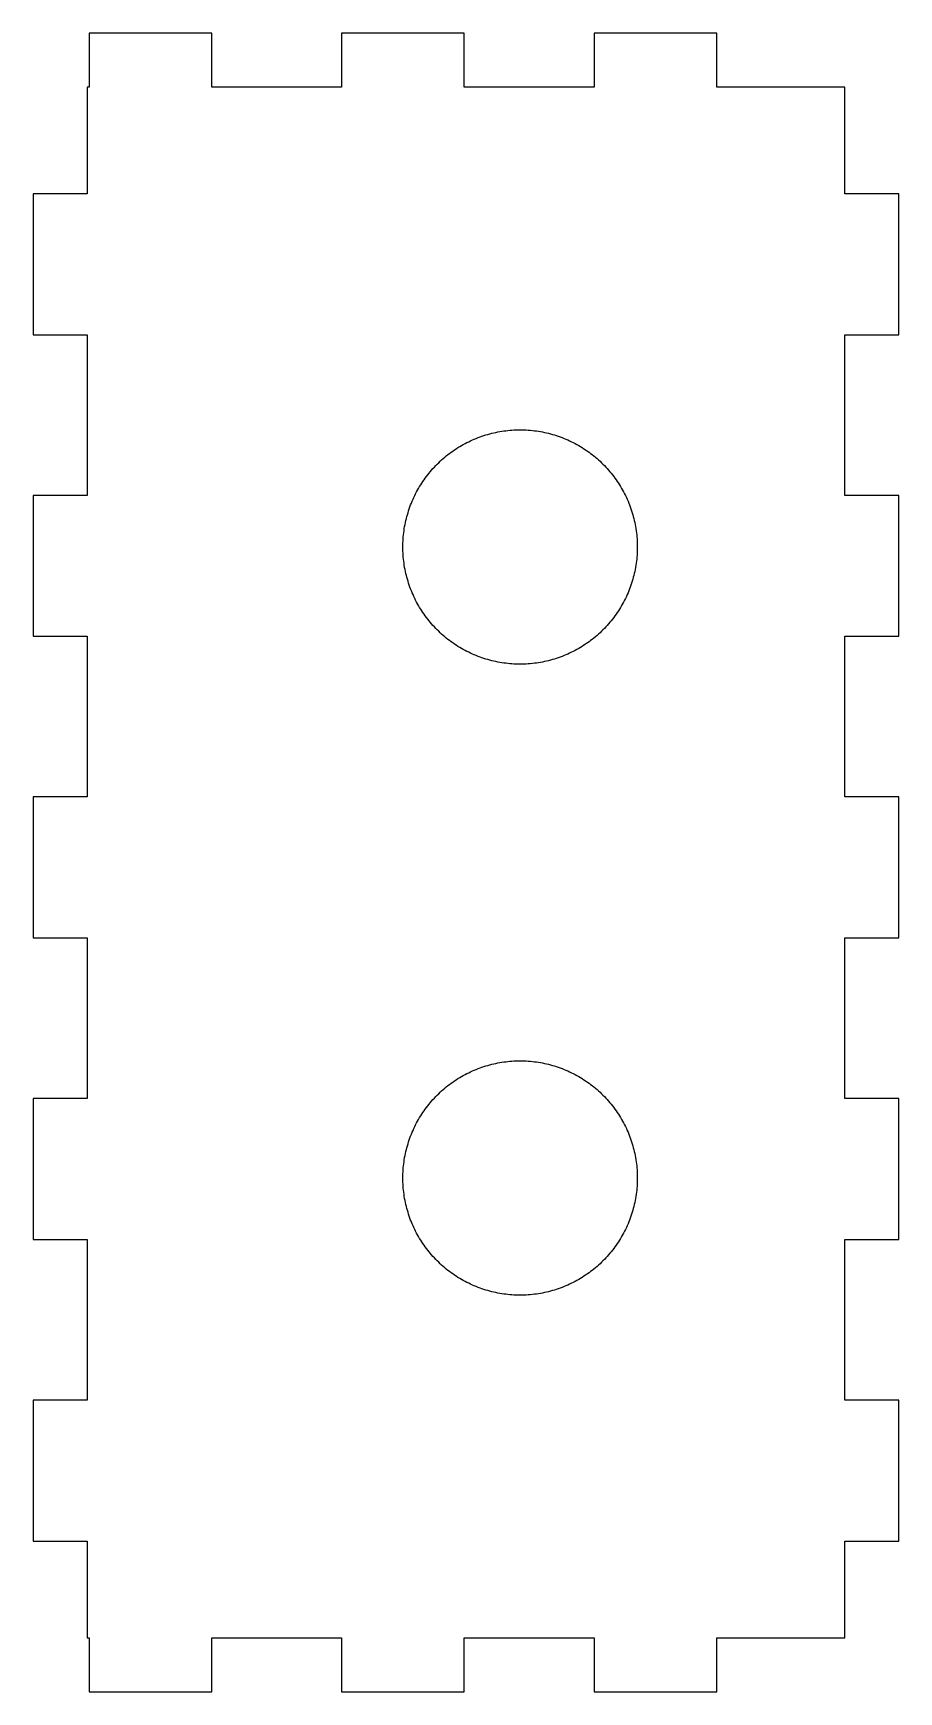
# Model space of a CAD drawing. Header units: metres. Extents: x -37 to 11, y -3.5 to 88.5.
import ezdxf

# ---------------------------------------------------------------- set-up
doc = ezdxf.new("R2010")
doc.units = ezdxf.units.M

msp = doc.modelspace()

# ---------------------------------------------------------------- linework, layer by layer
for p, q in [((-27.1, 88.5), (-33.9, 88.5)), ((-33.9, 88.5), (-33.9, 85.5)), ((-27.1, 85.5), (-27.1, 88.5)), ((-13.1, 88.5), (-19.9, 88.5)), ((-19.9, 88.5), (-19.9, 85.5)), ((-13.1, 85.5), (-13.1, 88.5)), ((0.89999, 88.5), (-5.89999, 88.5)), ((-5.89999, 88.5), (-5.89999, 85.5)), ((0.89999, 85.5), (0.89999, 88.5)), ((-33.9, 85.5), (-34, 85.5)), ((-34, 85.5), (-34, 79.5909)), ((-19.9, 85.5), (-27.1, 85.5)), ((-5.89999, 85.5), (-13.1, 85.5)), ((8, 85.5), (0.89999, 85.5)), ((8, 79.5909), (8, 85.5)), ((-34, 79.5909), (-37, 79.5909)), ((-37, 79.5909), (-37, 71.7727)), ((11, 79.5909), (8, 79.5909)), ((11, 71.7727), (11, 79.5909)), ((-37, 71.7727), (-34, 71.7727)), ((-34, 71.7727), (-34, 62.8636)), ((8, 62.8636), (8, 71.7727)), ((8, 71.7727), (11, 71.7727)), ((-11.9004, 66.216), (-11.7916, 66.2482)), ((-11.7916, 66.2482), (-11.6823, 66.2785)), ((-11.6823, 66.2785), (-11.5725, 66.3069)), ((-11.5725, 66.3069), (-11.4622, 66.3334)), ((-11.4622, 66.3334), (-11.3514, 66.358)), ((-11.3514, 66.358), (-11.2402, 66.3806)), ((-11.2402, 66.3806), (-11.1287, 66.4012)), ((-11.1287, 66.4012), (-11.0168, 66.42)), ((-11.0168, 66.42), (-10.9046, 66.4367)), ((-10.9046, 66.4367), (-10.7921, 66.4516)), ((-10.7921, 66.4516), (-10.6794, 66.4644)), ((-10.6794, 66.4644), (-10.5665, 66.4753)), ((-10.5665, 66.4753), (-10.4534, 66.4842)), ((-10.4534, 66.4842), (-10.3402, 66.4911)), ((-10.3402, 66.4911), (-10.2268, 66.496)), ((-10.2268, 66.496), (-10.1134, 66.499)), ((-10.1134, 66.499), (-10, 66.5)), ((-10, 66.5), (-9.88655, 66.499)), ((-9.88655, 66.499), (-9.77315, 66.496)), ((-9.77315, 66.496), (-9.65981, 66.4911)), ((-9.65981, 66.4911), (-9.54657, 66.4842)), ((-9.54657, 66.4842), (-9.43349, 66.4753)), ((-9.43349, 66.4753), (-9.32056, 66.4644)), ((-9.32056, 66.4644), (-9.20784, 66.4516)), ((-9.20784, 66.4516), (-9.09537, 66.4367)), ((-9.09537, 66.4367), (-8.98317, 66.42)), ((-8.98317, 66.42), (-8.87128, 66.4012)), ((-8.87128, 66.4012), (-8.75974, 66.3806)), ((-8.75974, 66.3806), (-8.64856, 66.358)), ((-8.64856, 66.358), (-8.53781, 66.3334)), ((-8.53781, 66.3334), (-8.42751, 66.3069)), ((-8.42751, 66.3069), (-8.31767, 66.2785)), ((-8.31767, 66.2785), (-8.20834, 66.2482)), ((-8.20834, 66.2482), (-8.09958, 66.216)), ((-13.8206, 65.2586), (-13.7282, 65.3245)), ((-13.7282, 65.3245), (-13.6348, 65.3887)), ((-13.6348, 65.3887), (-13.5401, 65.4514)), ((-13.5401, 65.4514), (-13.4445, 65.5123)), ((-13.4445, 65.5123), (-13.3477, 65.5716)), ((-13.3477, 65.5716), (-13.25, 65.6292)), ((-13.25, 65.6292), (-13.1513, 65.685)), ((-13.1513, 65.685), (-13.0516, 65.7392)), ((-13.0516, 65.7392), (-12.9509, 65.7915)), ((-12.9509, 65.7915), (-12.8494, 65.8422)), ((-12.8494, 65.8422), (-12.747, 65.891)), ((-12.747, 65.891), (-12.6438, 65.938)), ((-12.6438, 65.938), (-12.5397, 65.9833)), ((-12.5397, 65.9833), (-12.4349, 66.0267)), ((-12.4349, 66.0267), (-12.3294, 66.0683)), ((-12.3294, 66.0683), (-12.2231, 66.108)), ((-12.2231, 66.108), (-12.1162, 66.1459)), ((-12.1162, 66.1459), (-12.0086, 66.1819)), ((-12.0086, 66.1819), (-11.9004, 66.216)), ((-8.09958, 66.216), (-7.99138, 66.1819)), ((-7.99138, 66.1819), (-7.8838, 66.1459)), ((-7.8838, 66.1459), (-7.77686, 66.108)), ((-7.77686, 66.108), (-7.67059, 66.0683)), ((-7.67059, 66.0683), (-7.56505, 66.0267)), ((-7.56505, 66.0267), (-7.46024, 65.9833)), ((-7.46024, 65.9833), (-7.3562, 65.938)), ((-7.3562, 65.938), (-7.25298, 65.891)), ((-7.25298, 65.891), (-7.15057, 65.8422)), ((-7.15057, 65.8422), (-7.04906, 65.7915)), ((-7.04906, 65.7915), (-6.94843, 65.7392)), ((-6.94843, 65.7392), (-6.84872, 65.685)), ((-6.84872, 65.685), (-6.75, 65.6292)), ((-6.75, 65.6292), (-6.65225, 65.5716)), ((-6.65225, 65.5716), (-6.55551, 65.5123)), ((-6.55551, 65.5123), (-6.45984, 65.4514)), ((-6.45984, 65.4514), (-6.36523, 65.3887)), ((-6.36523, 65.3887), (-6.27174, 65.3245)), ((-6.27174, 65.3245), (-6.17938, 65.2586)), ((-14.8304, 64.3493), (-14.7538, 64.433)), ((-14.7538, 64.433), (-14.6757, 64.5153)), ((-14.6757, 64.5153), (-14.5962, 64.5962)), ((-14.5962, 64.5962), (-14.5153, 64.6757)), ((-14.5153, 64.6757), (-14.433, 64.7538)), ((-14.433, 64.7538), (-14.3493, 64.8304)), ((-14.3493, 64.8304), (-14.2644, 64.9056)), ((-14.2644, 64.9056), (-14.1781, 64.9793)), ((-14.1781, 64.9793), (-14.0906, 65.0514)), ((-14.0906, 65.0514), (-14.0018, 65.1221)), ((-14.0018, 65.1221), (-13.9118, 65.1911)), ((-13.9118, 65.1911), (-13.8206, 65.2586)), ((-6.17938, 65.2586), (-6.0882, 65.1911)), ((-6.0882, 65.1911), (-5.9982, 65.1221)), ((-5.9982, 65.1221), (-5.90941, 65.0514)), ((-5.90941, 65.0514), (-5.82187, 64.9793)), ((-5.82187, 64.9793), (-5.73561, 64.9056)), ((-5.73561, 64.9056), (-5.65065, 64.8304)), ((-5.65065, 64.8304), (-5.567, 64.7538)), ((-5.567, 64.7538), (-5.48471, 64.6757)), ((-5.48471, 64.6757), (-5.40379, 64.5962)), ((-5.40379, 64.5962), (-5.32428, 64.5153)), ((-5.32428, 64.5153), (-5.2462, 64.433)), ((-5.2462, 64.433), (-5.16956, 64.3493)), ((-15.5123, 63.4445), (-15.4514, 63.5401)), ((-15.4514, 63.5401), (-15.3887, 63.6348)), ((-15.3887, 63.6348), (-15.3245, 63.7282)), ((-15.3245, 63.7282), (-15.2586, 63.8206)), ((-15.2586, 63.8206), (-15.1911, 63.9118)), ((-15.1911, 63.9118), (-15.1221, 64.0018)), ((-15.1221, 64.0018), (-15.0514, 64.0906)), ((-15.0514, 64.0906), (-14.9793, 64.1781)), ((-14.9793, 64.1781), (-14.9056, 64.2644)), ((-14.9056, 64.2644), (-14.8304, 64.3493)), ((-5.16956, 64.3493), (-5.09438, 64.2644)), ((-5.09438, 64.2644), (-5.02071, 64.1781)), ((-5.02071, 64.1781), (-4.94855, 64.0906)), ((-4.94855, 64.0906), (-4.87793, 64.0018)), ((-4.87793, 64.0018), (-4.80887, 63.9118)), ((-4.80887, 63.9118), (-4.74138, 63.8206)), ((-4.74138, 63.8206), (-4.67551, 63.7282)), ((-4.67551, 63.7282), (-4.61125, 63.6348)), ((-4.61125, 63.6348), (-4.54863, 63.5401)), ((-4.54863, 63.5401), (-4.48769, 63.4445)), ((-34, 62.8636), (-37, 62.8636)), ((-37, 62.8636), (-37, 55.0455)), ((-15.9833, 62.5397), (-15.938, 62.6438)), ((-15.938, 62.6438), (-15.891, 62.747)), ((-15.891, 62.747), (-15.8421, 62.8494)), ((-15.8421, 62.8494), (-15.7915, 62.9509)), ((-15.7915, 62.9509), (-15.7392, 63.0516)), ((-15.7392, 63.0516), (-15.685, 63.1513)), ((-15.685, 63.1513), (-15.6292, 63.25)), ((-15.6292, 63.25), (-15.5716, 63.3477)), ((-15.5716, 63.3477), (-15.5123, 63.4445)), ((-4.48769, 63.4445), (-4.42841, 63.3477)), ((-4.42841, 63.3477), (-4.37083, 63.25)), ((-4.37083, 63.25), (-4.31496, 63.1513)), ((-4.31496, 63.1513), (-4.26083, 63.0516)), ((-4.26083, 63.0516), (-4.20845, 62.9509)), ((-4.20845, 62.9509), (-4.15784, 62.8494)), ((-4.15784, 62.8494), (-4.10899, 62.747)), ((-4.10899, 62.747), (-4.06195, 62.6438)), ((-4.06195, 62.6438), (-4.01671, 62.5397)), ((11, 62.8636), (8, 62.8636)), ((11, 55.0455), (11, 62.8636)), ((-16.3069, 61.5725), (-16.2785, 61.6823)), ((-16.2785, 61.6823), (-16.2482, 61.7916)), ((-16.2482, 61.7916), (-16.216, 61.9004)), ((-16.216, 61.9004), (-16.1819, 62.0086)), ((-16.1819, 62.0086), (-16.1459, 62.1162)), ((-16.1459, 62.1162), (-16.108, 62.2231)), ((-16.108, 62.2231), (-16.0683, 62.3294)), ((-16.0683, 62.3294), (-16.0267, 62.4349)), ((-16.0267, 62.4349), (-15.9833, 62.5397)), ((-4.01671, 62.5397), (-3.9733, 62.4349)), ((-3.9733, 62.4349), (-3.93172, 62.3294)), ((-3.93172, 62.3294), (-3.89198, 62.2231)), ((-3.89198, 62.2231), (-3.85413, 62.1162)), ((-3.85413, 62.1162), (-3.81813, 62.0086)), ((-3.81813, 62.0086), (-3.78401, 61.9004)), ((-3.78401, 61.9004), (-3.75179, 61.7916)), ((-3.75179, 61.7916), (-3.72148, 61.6823)), ((-3.72148, 61.6823), (-3.69307, 61.5725)), ((-16.4644, 60.6794), (-16.4515, 60.7921)), ((-16.4515, 60.7921), (-16.4367, 60.9046)), ((-16.4367, 60.9046), (-16.42, 61.0168)), ((-16.42, 61.0168), (-16.4012, 61.1287)), ((-16.4012, 61.1287), (-16.3806, 61.2402)), ((-16.3806, 61.2402), (-16.358, 61.3514)), ((-16.358, 61.3514), (-16.3334, 61.4622)), ((-16.3334, 61.4622), (-16.3069, 61.5725)), ((-3.69307, 61.5725), (-3.66658, 61.4622)), ((-3.66658, 61.4622), (-3.64203, 61.3514)), ((-3.64203, 61.3514), (-3.61942, 61.2402)), ((-3.61942, 61.2402), (-3.59874, 61.1287)), ((-3.59874, 61.1287), (-3.58002, 61.0168)), ((-3.58002, 61.0168), (-3.56325, 60.9046)), ((-3.56325, 60.9046), (-3.54845, 60.7921)), ((-3.54845, 60.7921), (-3.5356, 60.6794)), ((-16.5, 60), (-16.499, 60.1134)), ((-16.499, 59.8866), (-16.5, 60)), ((-16.499, 60.1134), (-16.496, 60.2268)), ((-16.496, 59.7731), (-16.499, 59.8866)), ((-16.496, 60.2268), (-16.4911, 60.3402)), ((-16.4911, 60.3402), (-16.4842, 60.4534)), ((-16.4842, 60.4534), (-16.4753, 60.5665)), ((-16.4753, 60.5665), (-16.4644, 60.6794)), ((-3.5356, 60.6794), (-3.52472, 60.5665)), ((-3.52472, 60.5665), (-3.51582, 60.4534)), ((-3.51582, 60.4534), (-3.5089, 60.3402)), ((-3.5089, 60.3402), (-3.50395, 60.2268)), ((-3.50395, 60.2268), (-3.50098, 60.1134)), ((-3.50098, 59.8866), (-3.50395, 59.7731)), ((-3.50098, 60.1134), (-3.5, 60)), ((-3.5, 60), (-3.50098, 59.8866)), ((-16.4911, 59.6598), (-16.496, 59.7731)), ((-16.4842, 59.5466), (-16.4911, 59.6598)), ((-16.4753, 59.4335), (-16.4842, 59.5466)), ((-16.4644, 59.3206), (-16.4753, 59.4335)), ((-16.4515, 59.2078), (-16.4644, 59.3206)), ((-16.4367, 59.0954), (-16.4515, 59.2078)), ((-16.42, 58.9832), (-16.4367, 59.0954)), ((-16.4012, 58.8713), (-16.42, 58.9832)), ((-3.58002, 58.9832), (-3.59874, 58.8713)), ((-3.56325, 59.0954), (-3.58002, 58.9832)), ((-3.54845, 59.2078), (-3.56325, 59.0954)), ((-3.5356, 59.3206), (-3.54845, 59.2078)), ((-3.52472, 59.4335), (-3.5356, 59.3206)), ((-3.51582, 59.5466), (-3.52472, 59.4335)), ((-3.5089, 59.6598), (-3.51582, 59.5466)), ((-3.50395, 59.7731), (-3.5089, 59.6598)), ((-16.3806, 58.7597), (-16.4012, 58.8713)), ((-16.358, 58.6486), (-16.3806, 58.7597)), ((-16.3334, 58.5378), (-16.358, 58.6486)), ((-16.3069, 58.4275), (-16.3334, 58.5378)), ((-16.2785, 58.3177), (-16.3069, 58.4275)), ((-16.2482, 58.2084), (-16.2785, 58.3177)), ((-16.216, 58.0996), (-16.2482, 58.2084)), ((-16.1819, 57.9914), (-16.216, 58.0996)), ((-16.1459, 57.8838), (-16.1819, 57.9914)), ((-3.81813, 57.9914), (-3.85413, 57.8838)), ((-3.78401, 58.0996), (-3.81813, 57.9914)), ((-3.75179, 58.2084), (-3.78401, 58.0996)), ((-3.72148, 58.3177), (-3.75179, 58.2084)), ((-3.69307, 58.4275), (-3.72148, 58.3177)), ((-3.66658, 58.5378), (-3.69307, 58.4275)), ((-3.64203, 58.6486), (-3.66658, 58.5378)), ((-3.61942, 58.7597), (-3.64203, 58.6486)), ((-3.59874, 58.8713), (-3.61942, 58.7597)), ((-16.108, 57.7769), (-16.1459, 57.8838)), ((-16.0683, 57.6706), (-16.108, 57.7769)), ((-16.0267, 57.565), (-16.0683, 57.6706)), ((-15.9833, 57.4602), (-16.0267, 57.565)), ((-15.938, 57.3562), (-15.9833, 57.4602)), ((-15.891, 57.253), (-15.938, 57.3562)), ((-15.8421, 57.1506), (-15.891, 57.253)), ((-15.7915, 57.0491), (-15.8421, 57.1506)), ((-15.7392, 56.9484), (-15.7915, 57.0491)), ((-4.20845, 57.0491), (-4.26083, 56.9484)), ((-4.15784, 57.1506), (-4.20845, 57.0491)), ((-4.10899, 57.253), (-4.15784, 57.1506)), ((-4.06195, 57.3562), (-4.10899, 57.253)), ((-4.01671, 57.4602), (-4.06195, 57.3562)), ((-3.9733, 57.565), (-4.01671, 57.4602)), ((-3.93172, 57.6706), (-3.9733, 57.565)), ((-3.89198, 57.7769), (-3.93172, 57.6706)), ((-3.85413, 57.8838), (-3.89198, 57.7769)), ((-15.685, 56.8487), (-15.7392, 56.9484)), ((-15.6292, 56.75), (-15.685, 56.8487)), ((-15.5716, 56.6523), (-15.6292, 56.75)), ((-15.5123, 56.5555), (-15.5716, 56.6523)), ((-15.4514, 56.4598), (-15.5123, 56.5555)), ((-15.3887, 56.3652), (-15.4514, 56.4598)), ((-15.3245, 56.2717), (-15.3887, 56.3652)), ((-15.2586, 56.1794), (-15.3245, 56.2717)), ((-15.1911, 56.0882), (-15.2586, 56.1794)), ((-4.74138, 56.1794), (-4.80887, 56.0882)), ((-4.67551, 56.2717), (-4.74138, 56.1794)), ((-4.61125, 56.3652), (-4.67551, 56.2717)), ((-4.54863, 56.4598), (-4.61125, 56.3652)), ((-4.48769, 56.5555), (-4.54863, 56.4598)), ((-4.42841, 56.6523), (-4.48769, 56.5555)), ((-4.37083, 56.75), (-4.42841, 56.6523)), ((-4.31496, 56.8487), (-4.37083, 56.75)), ((-4.26083, 56.9484), (-4.31496, 56.8487)), ((-15.1221, 55.9982), (-15.1911, 56.0882)), ((-15.0514, 55.9094), (-15.1221, 55.9982)), ((-14.9793, 55.8219), (-15.0514, 55.9094)), ((-14.9056, 55.7356), (-14.9793, 55.8219)), ((-14.8304, 55.6507), (-14.9056, 55.7356)), ((-14.7538, 55.567), (-14.8304, 55.6507)), ((-14.6757, 55.4847), (-14.7538, 55.567)), ((-14.5962, 55.4038), (-14.6757, 55.4847)), ((-14.5153, 55.3243), (-14.5962, 55.4038)), ((-14.433, 55.2462), (-14.5153, 55.3243)), ((-14.3493, 55.1696), (-14.433, 55.2462)), ((-5.567, 55.2462), (-5.65065, 55.1696)), ((-5.48471, 55.3243), (-5.567, 55.2462)), ((-5.40379, 55.4038), (-5.48471, 55.3243)), ((-5.32428, 55.4847), (-5.40379, 55.4038)), ((-5.2462, 55.567), (-5.32428, 55.4847)), ((-5.16956, 55.6507), (-5.2462, 55.567)), ((-5.09438, 55.7356), (-5.16956, 55.6507)), ((-5.02071, 55.8219), (-5.09438, 55.7356)), ((-4.94855, 55.9094), (-5.02071, 55.8219)), ((-4.87793, 55.9982), (-4.94855, 55.9094)), ((-4.80887, 56.0882), (-4.87793, 55.9982)), ((-37, 55.0455), (-34, 55.0455)), ((-34, 55.0455), (-34, 46.1364)), ((-14.2644, 55.0944), (-14.3493, 55.1696)), ((-14.1781, 55.0207), (-14.2644, 55.0944)), ((-14.0906, 54.9485), (-14.1781, 55.0207)), ((-14.0018, 54.8779), (-14.0906, 54.9485)), ((-13.9118, 54.8089), (-14.0018, 54.8779)), ((-13.8206, 54.7414), (-13.9118, 54.8089)), ((-13.7282, 54.6755), (-13.8206, 54.7414)), ((-13.6348, 54.6113), (-13.7282, 54.6755)), ((-13.5401, 54.5486), (-13.6348, 54.6113)), ((-13.4445, 54.4877), (-13.5401, 54.5486)), ((-13.3477, 54.4284), (-13.4445, 54.4877)), ((-13.25, 54.3708), (-13.3477, 54.4284)), ((-13.1513, 54.315), (-13.25, 54.3708)), ((-13.0516, 54.2608), (-13.1513, 54.315)), ((-6.84872, 54.315), (-6.94843, 54.2608)), ((-6.75, 54.3708), (-6.84872, 54.315)), ((-6.65225, 54.4284), (-6.75, 54.3708)), ((-6.55551, 54.4877), (-6.65225, 54.4284)), ((-6.45984, 54.5486), (-6.55551, 54.4877)), ((-6.36523, 54.6113), (-6.45984, 54.5486)), ((-6.27174, 54.6755), (-6.36523, 54.6113)), ((-6.17938, 54.7414), (-6.27174, 54.6755)), ((-6.0882, 54.8089), (-6.17938, 54.7414)), ((-5.9982, 54.8779), (-6.0882, 54.8089)), ((-5.90941, 54.9485), (-5.9982, 54.8779)), ((-5.82187, 55.0207), (-5.90941, 54.9485)), ((-5.73561, 55.0944), (-5.82187, 55.0207)), ((-5.65065, 55.1696), (-5.73561, 55.0944)), ((8, 46.1364), (8, 55.0455)), ((8, 55.0455), (11, 55.0455)), ((-12.9509, 54.2085), (-13.0516, 54.2608)), ((-12.8494, 54.1578), (-12.9509, 54.2085)), ((-12.747, 54.109), (-12.8494, 54.1578)), ((-12.6438, 54.062), (-12.747, 54.109)), ((-12.5397, 54.0167), (-12.6438, 54.062)), ((-12.4349, 53.9733), (-12.5397, 54.0167)), ((-12.3294, 53.9317), (-12.4349, 53.9733)), ((-12.2231, 53.892), (-12.3294, 53.9317)), ((-12.1162, 53.8541), (-12.2231, 53.892)), ((-12.0086, 53.8181), (-12.1162, 53.8541)), ((-11.9004, 53.784), (-12.0086, 53.8181)), ((-11.7916, 53.7518), (-11.9004, 53.784)), ((-11.6823, 53.7215), (-11.7916, 53.7518)), ((-11.5725, 53.6931), (-11.6823, 53.7215)), ((-11.4622, 53.6666), (-11.5725, 53.6931)), ((-11.3514, 53.642), (-11.4622, 53.6666)), ((-11.2402, 53.6194), (-11.3514, 53.642)), ((-11.1287, 53.5987), (-11.2402, 53.6194)), ((-11.0168, 53.58), (-11.1287, 53.5987)), ((-10.9046, 53.5632), (-11.0168, 53.58)), ((-10.7921, 53.5484), (-10.9046, 53.5632)), ((-10.6794, 53.5356), (-10.7921, 53.5484)), ((-10.5665, 53.5247), (-10.6794, 53.5356)), ((-10.4534, 53.5158), (-10.5665, 53.5247)), ((-10.3402, 53.5089), (-10.4534, 53.5158)), ((-10.2268, 53.504), (-10.3402, 53.5089)), ((-10.1134, 53.501), (-10.2268, 53.504)), ((-10, 53.5), (-10.1134, 53.501)), ((-9.88655, 53.501), (-10, 53.5)), ((-9.77315, 53.504), (-9.88655, 53.501)), ((-9.65981, 53.5089), (-9.77315, 53.504)), ((-9.54657, 53.5158), (-9.65981, 53.5089)), ((-9.43349, 53.5247), (-9.54657, 53.5158)), ((-9.32056, 53.5356), (-9.43349, 53.5247)), ((-9.20784, 53.5484), (-9.32056, 53.5356)), ((-9.09537, 53.5632), (-9.20784, 53.5484)), ((-8.98317, 53.58), (-9.09537, 53.5632)), ((-8.87128, 53.5987), (-8.98317, 53.58)), ((-8.75974, 53.6194), (-8.87128, 53.5987)), ((-8.64856, 53.642), (-8.75974, 53.6194)), ((-8.53781, 53.6666), (-8.64856, 53.642)), ((-8.42751, 53.6931), (-8.53781, 53.6666)), ((-8.31767, 53.7215), (-8.42751, 53.6931)), ((-8.20834, 53.7518), (-8.31767, 53.7215)), ((-8.09958, 53.784), (-8.20834, 53.7518)), ((-7.99138, 53.8181), (-8.09958, 53.784)), ((-7.8838, 53.8541), (-7.99138, 53.8181)), ((-7.77686, 53.892), (-7.8838, 53.8541)), ((-7.67059, 53.9317), (-7.77686, 53.892)), ((-7.56505, 53.9733), (-7.67059, 53.9317)), ((-7.46024, 54.0167), (-7.56505, 53.9733)), ((-7.3562, 54.062), (-7.46024, 54.0167)), ((-7.25298, 54.109), (-7.3562, 54.062)), ((-7.15057, 54.1578), (-7.25298, 54.109)), ((-7.04906, 54.2085), (-7.15057, 54.1578)), ((-6.94843, 54.2608), (-7.04906, 54.2085)), ((-34, 46.1364), (-37, 46.1364)), ((-37, 46.1364), (-37, 38.3182)), ((11, 46.1364), (8, 46.1364)), ((11, 38.3182), (11, 46.1364)), ((-37, 38.3182), (-34, 38.3182)), ((-34, 38.3182), (-34, 29.4091)), ((8, 29.4091), (8, 38.3182)), ((8, 38.3182), (11, 38.3182)), ((-11.6823, 31.2785), (-11.5725, 31.3069)), ((-11.5725, 31.3069), (-11.4622, 31.3334)), ((-11.4622, 31.3334), (-11.3514, 31.358)), ((-11.3514, 31.358), (-11.2402, 31.3806)), ((-11.2402, 31.3806), (-11.1287, 31.4012)), ((-11.1287, 31.4012), (-11.0168, 31.42)), ((-11.0168, 31.42), (-10.9046, 31.4367)), ((-10.9046, 31.4367), (-10.7921, 31.4515)), ((-10.7921, 31.4515), (-10.6794, 31.4644)), ((-10.6794, 31.4644), (-10.5665, 31.4753)), ((-10.5665, 31.4753), (-10.4534, 31.4842)), ((-10.4534, 31.4842), (-10.3402, 31.4911)), ((-10.3402, 31.4911), (-10.2268, 31.496)), ((-10.2268, 31.496), (-10.1134, 31.499)), ((-10.1134, 31.499), (-10, 31.5)), ((-10, 31.5), (-9.88655, 31.499)), ((-9.88655, 31.499), (-9.77315, 31.496)), ((-9.77315, 31.496), (-9.65981, 31.4911)), ((-9.65981, 31.4911), (-9.54657, 31.4842)), ((-9.54657, 31.4842), (-9.43349, 31.4753)), ((-9.43349, 31.4753), (-9.32056, 31.4644)), ((-9.32056, 31.4644), (-9.20784, 31.4515)), ((-9.20784, 31.4515), (-9.09537, 31.4367)), ((-9.09537, 31.4367), (-8.98317, 31.42)), ((-8.98317, 31.42), (-8.87128, 31.4012)), ((-8.87128, 31.4012), (-8.75974, 31.3806)), ((-8.75974, 31.3806), (-8.64856, 31.358)), ((-8.64856, 31.358), (-8.53781, 31.3334)), ((-8.53781, 31.3334), (-8.42751, 31.3069)), ((-8.42751, 31.3069), (-8.31767, 31.2785)), ((-13.7282, 30.3245), (-13.6348, 30.3887)), ((-13.6348, 30.3887), (-13.5401, 30.4514)), ((-13.5401, 30.4514), (-13.4445, 30.5123)), ((-13.4445, 30.5123), (-13.3477, 30.5716)), ((-13.3477, 30.5716), (-13.25, 30.6292)), ((-13.25, 30.6292), (-13.1513, 30.685)), ((-13.1513, 30.685), (-13.0516, 30.7392)), ((-13.0516, 30.7392), (-12.9509, 30.7915)), ((-12.9509, 30.7915), (-12.8494, 30.8421)), ((-12.8494, 30.8421), (-12.747, 30.891)), ((-12.747, 30.891), (-12.6438, 30.938)), ((-12.6438, 30.938), (-12.5397, 30.9833)), ((-12.5397, 30.9833), (-12.4349, 31.0267)), ((-12.4349, 31.0267), (-12.3294, 31.0683)), ((-12.3294, 31.0683), (-12.2231, 31.108)), ((-12.2231, 31.108), (-12.1162, 31.1459)), ((-12.1162, 31.1459), (-12.0086, 31.1819)), ((-12.0086, 31.1819), (-11.9004, 31.216)), ((-11.9004, 31.216), (-11.7916, 31.2482)), ((-11.7916, 31.2482), (-11.6823, 31.2785)), ((-8.31767, 31.2785), (-8.20834, 31.2482)), ((-8.20834, 31.2482), (-8.09958, 31.216)), ((-8.09958, 31.216), (-7.99138, 31.1819)), ((-7.99138, 31.1819), (-7.8838, 31.1459)), ((-7.8838, 31.1459), (-7.77686, 31.108)), ((-7.77686, 31.108), (-7.67059, 31.0683)), ((-7.67059, 31.0683), (-7.56505, 31.0267)), ((-7.56505, 31.0267), (-7.46024, 30.9833)), ((-7.46024, 30.9833), (-7.3562, 30.938)), ((-7.3562, 30.938), (-7.25298, 30.891)), ((-7.25298, 30.891), (-7.15057, 30.8421)), ((-7.15057, 30.8421), (-7.04906, 30.7915)), ((-7.04906, 30.7915), (-6.94843, 30.7392)), ((-6.94843, 30.7392), (-6.84872, 30.685)), ((-6.84872, 30.685), (-6.75, 30.6292)), ((-6.75, 30.6292), (-6.65225, 30.5716)), ((-6.65225, 30.5716), (-6.55551, 30.5123)), ((-6.55551, 30.5123), (-6.45984, 30.4514)), ((-6.45984, 30.4514), (-6.36523, 30.3887)), ((-6.36523, 30.3887), (-6.27174, 30.3245)), ((-14.7538, 29.433), (-14.6757, 29.5153)), ((-14.6757, 29.5153), (-14.5962, 29.5962)), ((-14.5962, 29.5962), (-14.5153, 29.6757)), ((-14.5153, 29.6757), (-14.433, 29.7538)), ((-14.433, 29.7538), (-14.3493, 29.8304)), ((-14.3493, 29.8304), (-14.2644, 29.9056)), ((-14.2644, 29.9056), (-14.1781, 29.9793)), ((-14.1781, 29.9793), (-14.0906, 30.0514)), ((-14.0906, 30.0514), (-14.0018, 30.1221)), ((-14.0018, 30.1221), (-13.9118, 30.1911)), ((-13.9118, 30.1911), (-13.8206, 30.2586)), ((-13.8206, 30.2586), (-13.7282, 30.3245)), ((-6.27174, 30.3245), (-6.17938, 30.2586)), ((-6.17938, 30.2586), (-6.0882, 30.1911)), ((-6.0882, 30.1911), (-5.9982, 30.1221)), ((-5.9982, 30.1221), (-5.90941, 30.0514)), ((-5.90941, 30.0514), (-5.82187, 29.9793)), ((-5.82187, 29.9793), (-5.73561, 29.9056)), ((-5.73561, 29.9056), (-5.65065, 29.8304)), ((-5.65065, 29.8304), (-5.567, 29.7538)), ((-5.567, 29.7538), (-5.48471, 29.6757)), ((-5.48471, 29.6757), (-5.40379, 29.5962)), ((-5.40379, 29.5962), (-5.32428, 29.5153)), ((-5.32428, 29.5153), (-5.2462, 29.433)), ((-34, 29.4091), (-37, 29.4091)), ((-37, 29.4091), (-37, 21.5909)), ((-15.5123, 28.4445), (-15.4514, 28.5401)), ((-15.4514, 28.5401), (-15.3887, 28.6348)), ((-15.3887, 28.6348), (-15.3245, 28.7282)), ((-15.3245, 28.7282), (-15.2586, 28.8206)), ((-15.2586, 28.8206), (-15.1911, 28.9118)), ((-15.1911, 28.9118), (-15.1221, 29.0018)), ((-15.1221, 29.0018), (-15.0514, 29.0906)), ((-15.0514, 29.0906), (-14.9793, 29.1781)), ((-14.9793, 29.1781), (-14.9056, 29.2644)), ((-14.9056, 29.2644), (-14.8304, 29.3493)), ((-14.8304, 29.3493), (-14.7538, 29.433)), ((-5.2462, 29.433), (-5.16956, 29.3493)), ((-5.16956, 29.3493), (-5.09438, 29.2644)), ((-5.09438, 29.2644), (-5.02071, 29.1781)), ((-5.02071, 29.1781), (-4.94855, 29.0906)), ((-4.94855, 29.0906), (-4.87793, 29.0018)), ((-4.87793, 29.0018), (-4.80887, 28.9118)), ((-4.80887, 28.9118), (-4.74138, 28.8206)), ((-4.74138, 28.8206), (-4.67551, 28.7282)), ((-4.67551, 28.7282), (-4.61125, 28.6348)), ((-4.61125, 28.6348), (-4.54863, 28.5401)), ((-4.54863, 28.5401), (-4.48769, 28.4445)), ((11, 29.4091), (8, 29.4091)), ((11, 21.5909), (11, 29.4091)), ((-15.9833, 27.5397), (-15.938, 27.6438)), ((-15.938, 27.6438), (-15.891, 27.747)), ((-15.891, 27.747), (-15.8421, 27.8494)), ((-15.8421, 27.8494), (-15.7915, 27.9509)), ((-15.7915, 27.9509), (-15.7392, 28.0516)), ((-15.7392, 28.0516), (-15.685, 28.1513)), ((-15.685, 28.1513), (-15.6292, 28.25)), ((-15.6292, 28.25), (-15.5716, 28.3477)), ((-15.5716, 28.3477), (-15.5123, 28.4445)), ((-4.48769, 28.4445), (-4.42841, 28.3477)), ((-4.42841, 28.3477), (-4.37083, 28.25)), ((-4.37083, 28.25), (-4.31496, 28.1513)), ((-4.31496, 28.1513), (-4.26083, 28.0516)), ((-4.26083, 28.0516), (-4.20845, 27.9509)), ((-4.20845, 27.9509), (-4.15784, 27.8494)), ((-4.15784, 27.8494), (-4.10899, 27.747)), ((-4.10899, 27.747), (-4.06195, 27.6438)), ((-4.06195, 27.6438), (-4.01671, 27.5397)), ((-16.3069, 26.5725), (-16.2785, 26.6823)), ((-16.2785, 26.6823), (-16.2482, 26.7916)), ((-16.2482, 26.7916), (-16.216, 26.9004)), ((-16.216, 26.9004), (-16.1819, 27.0086)), ((-16.1819, 27.0086), (-16.1459, 27.1162)), ((-16.1459, 27.1162), (-16.108, 27.2231)), ((-16.108, 27.2231), (-16.0683, 27.3294)), ((-16.0683, 27.3294), (-16.0267, 27.4349)), ((-16.0267, 27.4349), (-15.9833, 27.5397)), ((-4.01671, 27.5397), (-3.9733, 27.4349)), ((-3.9733, 27.4349), (-3.93172, 27.3294)), ((-3.93172, 27.3294), (-3.89198, 27.2231)), ((-3.89198, 27.2231), (-3.85413, 27.1162)), ((-3.85413, 27.1162), (-3.81813, 27.0086)), ((-3.81813, 27.0086), (-3.78401, 26.9004)), ((-3.78401, 26.9004), (-3.75179, 26.7916)), ((-3.75179, 26.7916), (-3.72148, 26.6823)), ((-3.72148, 26.6823), (-3.69307, 26.5725)), ((-16.4644, 25.6794), (-16.4515, 25.7921)), ((-16.4515, 25.7921), (-16.4367, 25.9046)), ((-16.4367, 25.9046), (-16.42, 26.0168)), ((-16.42, 26.0168), (-16.4012, 26.1287)), ((-16.4012, 26.1287), (-16.3806, 26.2402)), ((-16.3806, 26.2402), (-16.358, 26.3514)), ((-16.358, 26.3514), (-16.3334, 26.4622)), ((-16.3334, 26.4622), (-16.3069, 26.5725)), ((-3.69307, 26.5725), (-3.66658, 26.4622)), ((-3.66658, 26.4622), (-3.64203, 26.3514)), ((-3.64203, 26.3514), (-3.61942, 26.2402)), ((-3.61942, 26.2402), (-3.59874, 26.1287)), ((-3.59874, 26.1287), (-3.58002, 26.0168)), ((-3.58002, 26.0168), (-3.56325, 25.9046)), ((-3.56325, 25.9046), (-3.54845, 25.7921)), ((-3.54845, 25.7921), (-3.5356, 25.6794)), ((-16.5, 25), (-16.499, 25.1134)), ((-16.499, 24.8866), (-16.5, 25)), ((-16.499, 25.1134), (-16.496, 25.2268)), ((-16.496, 24.7731), (-16.499, 24.8866)), ((-16.496, 25.2268), (-16.4911, 25.3402)), ((-16.4911, 25.3402), (-16.4842, 25.4534)), ((-16.4842, 25.4534), (-16.4753, 25.5665)), ((-16.4753, 25.5665), (-16.4644, 25.6794)), ((-3.5356, 25.6794), (-3.52472, 25.5665)), ((-3.52472, 25.5665), (-3.51582, 25.4534)), ((-3.51582, 25.4534), (-3.5089, 25.3402)), ((-3.5089, 25.3402), (-3.50395, 25.2268)), ((-3.50395, 25.2268), (-3.50098, 25.1134)), ((-3.50098, 24.8866), (-3.50395, 24.7731)), ((-3.50098, 25.1134), (-3.5, 25)), ((-3.5, 25), (-3.50098, 24.8866)), ((-16.4911, 24.6598), (-16.496, 24.7731)), ((-16.4842, 24.5466), (-16.4911, 24.6598)), ((-16.4753, 24.4335), (-16.4842, 24.5466)), ((-16.4644, 24.3206), (-16.4753, 24.4335)), ((-16.4515, 24.2078), (-16.4644, 24.3206)), ((-16.4367, 24.0954), (-16.4515, 24.2078)), ((-16.42, 23.9832), (-16.4367, 24.0954)), ((-16.4012, 23.8713), (-16.42, 23.9832)), ((-3.58002, 23.9832), (-3.59874, 23.8713)), ((-3.56325, 24.0954), (-3.58002, 23.9832)), ((-3.54845, 24.2078), (-3.56325, 24.0954)), ((-3.5356, 24.3206), (-3.54845, 24.2078)), ((-3.52472, 24.4335), (-3.5356, 24.3206)), ((-3.51582, 24.5466), (-3.52472, 24.4335)), ((-3.5089, 24.6598), (-3.51582, 24.5466)), ((-3.50395, 24.7731), (-3.5089, 24.6598)), ((-16.3806, 23.7597), (-16.4012, 23.8713)), ((-16.358, 23.6486), (-16.3806, 23.7597)), ((-16.3334, 23.5378), (-16.358, 23.6486)), ((-16.3069, 23.4275), (-16.3334, 23.5378)), ((-16.2785, 23.3177), (-16.3069, 23.4275)), ((-16.2482, 23.2084), (-16.2785, 23.3177)), ((-16.216, 23.0996), (-16.2482, 23.2084)), ((-16.1819, 22.9914), (-16.216, 23.0996)), ((-3.78401, 23.0996), (-3.81813, 22.9914)), ((-3.75179, 23.2084), (-3.78401, 23.0996)), ((-3.72148, 23.3177), (-3.75179, 23.2084)), ((-3.69307, 23.4275), (-3.72148, 23.3177)), ((-3.66658, 23.5378), (-3.69307, 23.4275)), ((-3.64203, 23.6486), (-3.66658, 23.5378)), ((-3.61942, 23.7597), (-3.64203, 23.6486)), ((-3.59874, 23.8713), (-3.61942, 23.7597)), ((-16.1459, 22.8838), (-16.1819, 22.9914)), ((-16.108, 22.7769), (-16.1459, 22.8838)), ((-16.0683, 22.6706), (-16.108, 22.7769)), ((-16.0267, 22.565), (-16.0683, 22.6706)), ((-15.9833, 22.4602), (-16.0267, 22.565)), ((-15.938, 22.3562), (-15.9833, 22.4602)), ((-15.891, 22.253), (-15.938, 22.3562)), ((-15.8421, 22.1506), (-15.891, 22.253)), ((-15.7915, 22.0491), (-15.8421, 22.1506)), ((-4.15784, 22.1506), (-4.20845, 22.0491)), ((-4.10899, 22.253), (-4.15784, 22.1506)), ((-4.06195, 22.3562), (-4.10899, 22.253)), ((-4.01671, 22.4602), (-4.06195, 22.3562)), ((-3.9733, 22.565), (-4.01671, 22.4602)), ((-3.93172, 22.6706), (-3.9733, 22.565)), ((-3.89198, 22.7769), (-3.93172, 22.6706)), ((-3.85413, 22.8838), (-3.89198, 22.7769)), ((-3.81813, 22.9914), (-3.85413, 22.8838)), ((-37, 21.5909), (-34, 21.5909)), ((-34, 21.5909), (-34, 12.6818)), ((-15.7392, 21.9484), (-15.7915, 22.0491)), ((-15.685, 21.8487), (-15.7392, 21.9484)), ((-15.6292, 21.75), (-15.685, 21.8487)), ((-15.5716, 21.6523), (-15.6292, 21.75)), ((-15.5123, 21.5555), (-15.5716, 21.6523)), ((-15.4514, 21.4598), (-15.5123, 21.5555)), ((-15.3887, 21.3652), (-15.4514, 21.4598)), ((-15.3245, 21.2717), (-15.3887, 21.3652)), ((-15.2586, 21.1794), (-15.3245, 21.2717)), ((-15.1911, 21.0882), (-15.2586, 21.1794)), ((-4.74138, 21.1794), (-4.80887, 21.0882)), ((-4.67551, 21.2717), (-4.74138, 21.1794)), ((-4.61125, 21.3652), (-4.67551, 21.2717)), ((-4.54863, 21.4598), (-4.61125, 21.3652)), ((-4.48769, 21.5555), (-4.54863, 21.4598)), ((-4.42841, 21.6523), (-4.48769, 21.5555)), ((-4.37083, 21.75), (-4.42841, 21.6523)), ((-4.31496, 21.8487), (-4.37083, 21.75)), ((-4.26083, 21.9484), (-4.31496, 21.8487)), ((-4.20845, 22.0491), (-4.26083, 21.9484)), ((8, 12.6818), (8, 21.5909)), ((8, 21.5909), (11, 21.5909)), ((-15.1221, 20.9982), (-15.1911, 21.0882)), ((-15.0514, 20.9094), (-15.1221, 20.9982)), ((-14.9793, 20.8219), (-15.0514, 20.9094)), ((-14.9056, 20.7356), (-14.9793, 20.8219)), ((-14.8304, 20.6507), (-14.9056, 20.7356)), ((-14.7538, 20.567), (-14.8304, 20.6507)), ((-14.6757, 20.4847), (-14.7538, 20.567)), ((-14.5962, 20.4038), (-14.6757, 20.4847)), ((-14.5153, 20.3243), (-14.5962, 20.4038)), ((-14.433, 20.2462), (-14.5153, 20.3243)), ((-14.3493, 20.1696), (-14.433, 20.2462)), ((-5.567, 20.2462), (-5.65065, 20.1696)), ((-5.48471, 20.3243), (-5.567, 20.2462)), ((-5.40379, 20.4038), (-5.48471, 20.3243)), ((-5.32428, 20.4847), (-5.40379, 20.4038)), ((-5.2462, 20.567), (-5.32428, 20.4847)), ((-5.16956, 20.6507), (-5.2462, 20.567)), ((-5.09438, 20.7356), (-5.16956, 20.6507)), ((-5.02071, 20.8219), (-5.09438, 20.7356)), ((-4.94855, 20.9094), (-5.02071, 20.8219)), ((-4.87793, 20.9982), (-4.94855, 20.9094)), ((-4.80887, 21.0882), (-4.87793, 20.9982)), ((-14.2644, 20.0944), (-14.3493, 20.1696)), ((-14.1781, 20.0207), (-14.2644, 20.0944)), ((-14.0906, 19.9485), (-14.1781, 20.0207)), ((-14.0018, 19.8779), (-14.0906, 19.9485)), ((-13.9118, 19.8089), (-14.0018, 19.8779)), ((-13.8206, 19.7414), (-13.9118, 19.8089)), ((-13.7282, 19.6755), (-13.8206, 19.7414)), ((-13.6348, 19.6113), (-13.7282, 19.6755)), ((-13.5401, 19.5486), (-13.6348, 19.6113)), ((-13.4445, 19.4877), (-13.5401, 19.5486)), ((-13.3477, 19.4284), (-13.4445, 19.4877)), ((-13.25, 19.3708), (-13.3477, 19.4284)), ((-13.1513, 19.315), (-13.25, 19.3708)), ((-6.75, 19.3708), (-6.84872, 19.315)), ((-6.65225, 19.4284), (-6.75, 19.3708)), ((-6.55551, 19.4877), (-6.65225, 19.4284)), ((-6.45984, 19.5486), (-6.55551, 19.4877)), ((-6.36523, 19.6113), (-6.45984, 19.5486)), ((-6.27174, 19.6755), (-6.36523, 19.6113)), ((-6.17938, 19.7414), (-6.27174, 19.6755)), ((-6.0882, 19.8089), (-6.17938, 19.7414)), ((-5.9982, 19.8779), (-6.0882, 19.8089)), ((-5.90941, 19.9485), (-5.9982, 19.8779)), ((-5.82187, 20.0207), (-5.90941, 19.9485)), ((-5.73561, 20.0944), (-5.82187, 20.0207)), ((-5.65065, 20.1696), (-5.73561, 20.0944)), ((-13.0516, 19.2608), (-13.1513, 19.315)), ((-12.9509, 19.2085), (-13.0516, 19.2608)), ((-12.8494, 19.1578), (-12.9509, 19.2085)), ((-12.747, 19.109), (-12.8494, 19.1578)), ((-12.6438, 19.062), (-12.747, 19.109)), ((-12.5397, 19.0167), (-12.6438, 19.062)), ((-12.4349, 18.9733), (-12.5397, 19.0167)), ((-12.3294, 18.9317), (-12.4349, 18.9733)), ((-12.2231, 18.892), (-12.3294, 18.9317)), ((-12.1162, 18.8541), (-12.2231, 18.892)), ((-12.0086, 18.8181), (-12.1162, 18.8541)), ((-11.9004, 18.784), (-12.0086, 18.8181)), ((-11.7916, 18.7518), (-11.9004, 18.784)), ((-11.6823, 18.7215), (-11.7916, 18.7518)), ((-11.5725, 18.6931), (-11.6823, 18.7215)), ((-11.4622, 18.6666), (-11.5725, 18.6931)), ((-11.3514, 18.642), (-11.4622, 18.6666)), ((-11.2402, 18.6194), (-11.3514, 18.642)), ((-11.1287, 18.5987), (-11.2402, 18.6194)), ((-11.0168, 18.58), (-11.1287, 18.5987)), ((-10.9046, 18.5632), (-11.0168, 18.58)), ((-10.7921, 18.5484), (-10.9046, 18.5632)), ((-10.6794, 18.5356), (-10.7921, 18.5484)), ((-10.5665, 18.5247), (-10.6794, 18.5356)), ((-10.4534, 18.5158), (-10.5665, 18.5247)), ((-10.3402, 18.5089), (-10.4534, 18.5158)), ((-10.2268, 18.504), (-10.3402, 18.5089)), ((-10.1134, 18.501), (-10.2268, 18.504)), ((-10, 18.5), (-10.1134, 18.501)), ((-9.88655, 18.501), (-10, 18.5)), ((-9.77315, 18.504), (-9.88655, 18.501)), ((-9.65981, 18.5089), (-9.77315, 18.504)), ((-9.54657, 18.5158), (-9.65981, 18.5089)), ((-9.43349, 18.5247), (-9.54657, 18.5158)), ((-9.32056, 18.5356), (-9.43349, 18.5247)), ((-9.20784, 18.5484), (-9.32056, 18.5356)), ((-9.09537, 18.5632), (-9.20784, 18.5484)), ((-8.98317, 18.58), (-9.09537, 18.5632)), ((-8.87128, 18.5987), (-8.98317, 18.58)), ((-8.75974, 18.6194), (-8.87128, 18.5987)), ((-8.64856, 18.642), (-8.75974, 18.6194)), ((-8.53781, 18.6666), (-8.64856, 18.642)), ((-8.42751, 18.6931), (-8.53781, 18.6666)), ((-8.31767, 18.7215), (-8.42751, 18.6931)), ((-8.20834, 18.7518), (-8.31767, 18.7215)), ((-8.09958, 18.784), (-8.20834, 18.7518)), ((-7.99138, 18.8181), (-8.09958, 18.784)), ((-7.8838, 18.8541), (-7.99138, 18.8181)), ((-7.77686, 18.892), (-7.8838, 18.8541)), ((-7.67059, 18.9317), (-7.77686, 18.892)), ((-7.56505, 18.9733), (-7.67059, 18.9317)), ((-7.46024, 19.0167), (-7.56505, 18.9733)), ((-7.3562, 19.062), (-7.46024, 19.0167)), ((-7.25298, 19.109), (-7.3562, 19.062)), ((-7.15057, 19.1578), (-7.25298, 19.109)), ((-7.04906, 19.2085), (-7.15057, 19.1578)), ((-6.94843, 19.2608), (-7.04906, 19.2085)), ((-6.84872, 19.315), (-6.94843, 19.2608)), ((-34, 12.6818), (-37, 12.6818)), ((-37, 12.6818), (-37, 4.86363)), ((11, 12.6818), (8, 12.6818)), ((11, 4.86363), (11, 12.6818)), ((-37, 4.86363), (-34, 4.86363)), ((-34, 4.86363), (-34, -0.5)), ((8, -0.5), (8, 4.86363)), ((8, 4.86363), (11, 4.86363)), ((-34, -0.5), (-33.9, -0.5)), ((-33.9, -0.5), (-33.9, -3.5)), ((-27.1, -0.5), (-19.9, -0.5)), ((-27.1, -3.5), (-27.1, -0.5)), ((-19.9, -0.5), (-19.9, -3.5)), ((-13.1, -3.5), (-13.1, -0.5)), ((-13.1, -0.5), (-5.89999, -0.5)), ((-5.89999, -0.5), (-5.89999, -3.5)), ((0.89999, -3.5), (0.89999, -0.5)), ((0.89999, -0.5), (8, -0.5)), ((-33.9, -3.5), (-27.1, -3.5)), ((-19.9, -3.5), (-13.1, -3.5)), ((-5.89999, -3.5), (0.89999, -3.5))]:
    msp.add_line(p, q)

doc.saveas('drawing.dxf')
